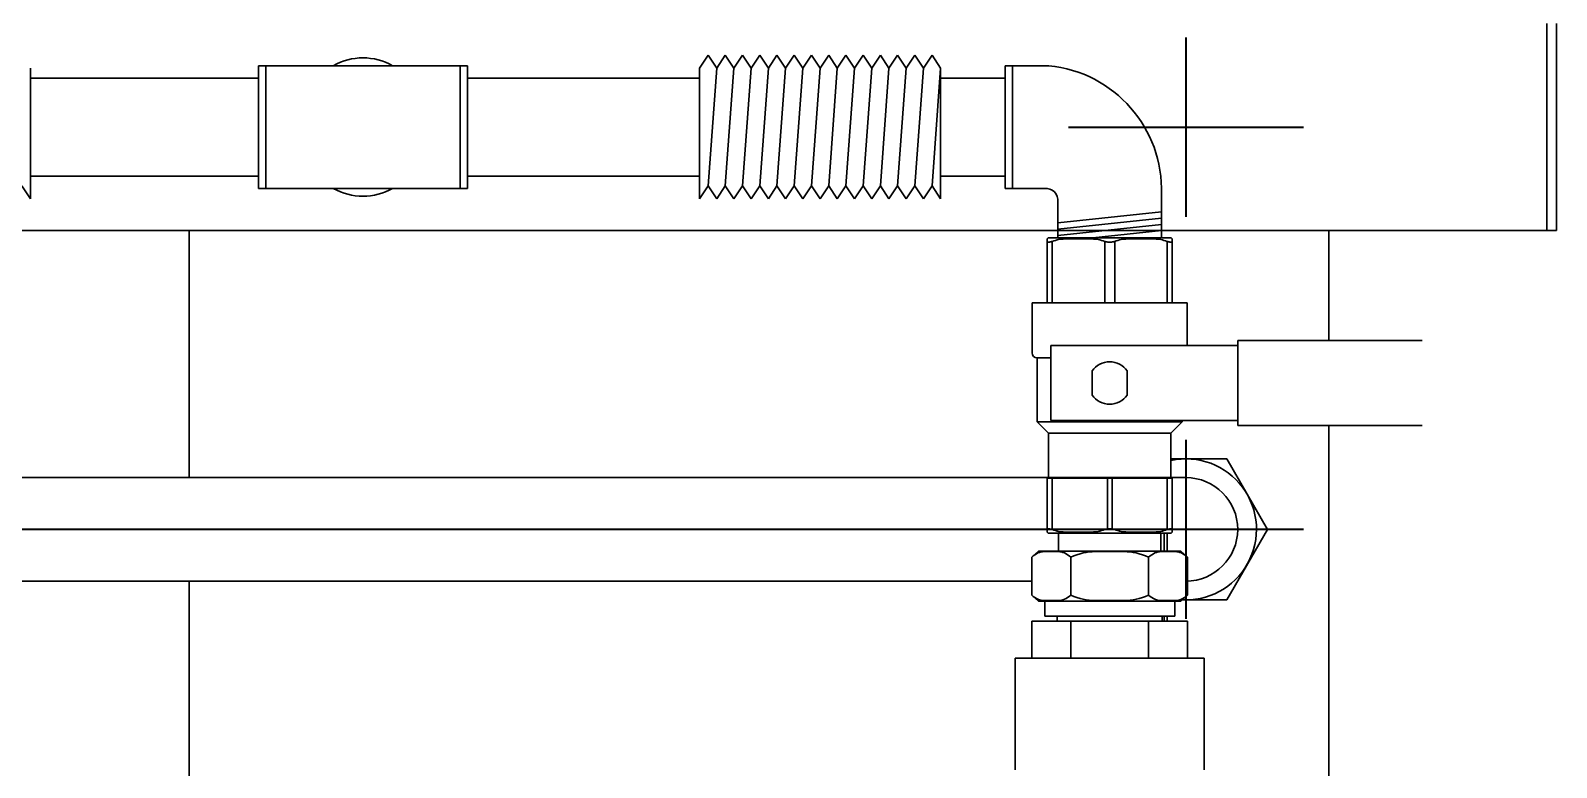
# Model space of a CAD drawing. Header units: centimetres. Extents: x 392964 to 515689, y 49661 to 58661.
# Drawn here: x 512198.1 to 512306.9, y 54086.6 to 54139.2 of the extents above; entities that cross this region are included whole.
import ezdxf

# ---------------------------------------------------------------- set-up
doc = ezdxf.new("R2010")
doc.units = ezdxf.units.CM
doc.layers.get('0').update_dxf_attribs({"lineweight": 9})
doc.layers.add('ANA ORTA', color=7, linetype='Continuous', lineweight=30)
doc.layers.add('EKSEN', color=9, linetype='Continuous', lineweight=35)

# ---------------------------------------------------------------- blocks, each defined once
blk = doc.blocks.new('G$CDA5BA388')
at = {"layer": 'ANA ORTA'}
for p, q in [((821.213829301123, 366.7924180942136), (821.213829301123, 332.4652247187987)), ((822.8030512167024, 366.7924180942136), (822.8030512167024, 332.4652247187987)), ((607.4438347753021, 339.4578011480116), (607.4438347753021, 359.7998416662813)), ((607.4438347753021, 359.7998416662813), (642.1577984238393, 359.7998416662813)), ((608.6986985064577, 339.4578011480116), (608.6986985064577, 359.7998416662813)), ((640.9029346926254, 339.4578011480116), (640.9029346926254, 359.7998416662813)), ((642.1577984238393, 339.4578011480116), (642.1577984238393, 359.7998416662813)), ((680.6417274003034, 359.4008822234755), (682.0707526295446, 361.5429184144086)), ((683.4997778587858, 359.4008822234755), (682.0707526295446, 361.5429184144086)), ((683.4845793239656, 359.4008822234755), (684.9136045532068, 361.5429184144086)), ((686.3426297826809, 359.4008822234755), (684.9136045532068, 361.5429184144086)), ((686.3426297826809, 359.4008822234755), (687.7716550119221, 361.5429184144086)), ((689.2006802411634, 359.4008822234755), (687.7716550119221, 361.5429184144086)), ((689.2006802411634, 359.4008822234755), (690.6297054704628, 361.5429184144086)), ((692.0587306995294, 359.4008822234755), (690.6297054704628, 361.5429184144086)), ((692.0587306995294, 359.4008822234755), (693.4877559287706, 361.5429184144086)), ((694.9167811578955, 359.4008822234755), (693.4877559287706, 361.5429184144086)), ((694.9167811578955, 359.4008822234755), (696.3458063871949, 361.5429184144086)), ((697.7748316163779, 359.4008822234755), (696.3458063871949, 361.5429184144086)), ((697.7748316163779, 359.4008822234755), (699.2038568456774, 361.5429184144086)), ((700.6328820750932, 359.4008822234755), (699.2038568456774, 361.5429184144086)), ((700.6328820750932, 359.4008822234755), (702.0619073043345, 361.5429184144086)), ((703.4909325335757, 359.4008822234755), (702.0619073043345, 361.5429184144086)), ((703.4909325335757, 359.4008822234755), (704.9199577628169, 361.5429184144086)), ((706.3489829919417, 359.4008822234755), (704.9199577628169, 361.5429184144086)), ((706.3489829919417, 359.4008822234755), (707.7780082212412, 361.5429184144086)), ((709.2070334503078, 359.4008822234755), (707.7780082212412, 361.5429184144086)), ((709.2070334503078, 359.4008822234755), (710.6360586796072, 361.5429184144086)), ((712.0650839087903, 359.4008822234755), (710.6360586796072, 361.5429184144086)), ((712.0650839087903, 359.4008822234755), (713.4941091380897, 361.5429184144086)), ((714.9231343675056, 359.4008822234755), (713.4941091380897, 361.5429184144086)), ((714.9231343675056, 359.4008822234755), (716.3521595964557, 361.5429184144086)), ((717.781184825988, 359.4008822234755), (716.3521595964557, 361.5429184144086)), ((717.781184825988, 359.4008822234755), (719.2102100552293, 361.5429184144086)), ((720.6392352843541, 359.4008822234755), (719.2102100552293, 361.5429184144086)), ((731.3228671461693, 339.4578011480116), (731.3228671461693, 359.7998416662813)), ((738.5677071996615, 359.7998416662813), (731.3228671461693, 359.7998416662813)), ((732.5777308772667, 339.4578011480116), (732.5777308772667, 359.7998416662813)), ((569.6555096593802, 337.7147244011649), (569.6555096593802, 359.4008822234755)), ((607.4438347753021, 357.7633152374838), (569.6555096593802, 357.7633152374838)), ((680.6265288654831, 357.7633152374838), (642.1577984238393, 357.7633152374838)), ((680.6265288654831, 337.7147244011649), (680.6265288654831, 359.4008822234755)), ((682.0555540947244, 339.8567605920907), (683.4845793239656, 359.4008822234755)), ((684.9136045532068, 339.8567605920907), (686.3426297826809, 359.4008822234755)), ((687.7716550119221, 339.8567605920907), (689.2006802411634, 359.4008822234755)), ((690.6297054704628, 339.8567605920907), (692.0587306995294, 359.4008822234755)), ((693.4877559287706, 339.8567605920907), (694.9167811578955, 359.4008822234755)), ((696.3458063871949, 339.8567605920907), (697.7748316163779, 359.4008822234755)), ((699.2038568456774, 339.8567605920907), (700.6328820750932, 359.4008822234755)), ((702.0619073043345, 339.8567605920907), (703.4909325335757, 359.4008822234755)), ((704.9199577628169, 339.8567605920907), (706.3489829919417, 359.4008822234755)), ((707.7780082212412, 339.8567605920907), (709.2070334503078, 359.4008822234755)), ((710.6360586796072, 339.8567605920907), (712.0650839087903, 359.4008822234755)), ((713.4941091380897, 339.8567605920907), (714.9231343675056, 359.4008822234755)), ((716.3521595964557, 339.8567605920907), (717.781184825988, 359.4008822234755)), ((719.2102100552293, 339.8567605920907), (720.6392352843541, 359.4008822234755)), ((720.6392352843541, 337.7147244011649), (720.6392352843541, 359.4008822234755)), ((731.3228671461693, 357.7633152374838), (720.6392352843541, 357.7633152374838)), ((568.22648443043, 339.8567605920907), (569.6555096593802, 337.7147244011649)), ((607.4438347753021, 341.4943275767509), (569.6555096593802, 341.4943275767509)), ((607.4438347753021, 339.4578011480116), (642.1577984238393, 339.4578011480116)), ((680.6265288654831, 341.4943275767509), (642.1577984238393, 341.4943275767509)), ((682.0555540947244, 339.8567605920907), (680.6265288654831, 337.7147244011649)), ((682.0555540947244, 339.8567605920907), (683.4845793239656, 337.7147244011649)), ((684.9136045532068, 339.8567605920907), (683.4845793239656, 337.7147244011649)), ((684.9136045532068, 339.8567605920907), (686.3426297826809, 337.7147244011649)), ((687.7716550119221, 339.8567605920907), (686.3426297826809, 337.7147244011649)), ((687.7716550119221, 339.8567605920907), (689.2006802411634, 337.7147244011649)), ((690.6297054704628, 339.8567605920907), (689.2006802411634, 337.7147244011649)), ((690.6297054704628, 339.8567605920907), (692.0587306995294, 337.7147244011649)), ((693.4877559287706, 339.8567605920907), (692.0587306995294, 337.7147244011649)), ((693.4877559287706, 339.8567605920907), (694.9167811578955, 337.7147244011649)), ((696.3458063871949, 339.8567605920907), (694.9167811578955, 337.7147244011649)), ((696.3458063871949, 339.8567605920907), (697.7748316163779, 337.7147244011649)), ((699.2038568456774, 339.8567605920907), (697.7748316163779, 337.7147244011649)), ((699.2038568456774, 339.8567605920907), (700.6328820750932, 337.7147244011649)), ((702.0619073043345, 339.8567605920907), (700.6328820750932, 337.7147244011649)), ((702.0619073043345, 339.8567605920907), (703.4909325335757, 337.7147244011649)), ((704.9199577628169, 339.8567605920907), (703.4909325335757, 337.7147244011649)), ((704.9199577628169, 339.8567605920907), (706.3489829919417, 337.7147244011649)), ((707.7780082212412, 339.8567605920907), (706.3489829919417, 337.7147244011649)), ((707.7780082212412, 339.8567605920907), (709.2070334503078, 337.7147244011649)), ((710.6360586796072, 339.8567605920907), (709.2070334503078, 337.7147244011649)), ((710.6360586796072, 339.8567605920907), (712.0650839087903, 337.7147244011649)), ((713.4941091380897, 339.8567605920907), (712.0650839087903, 337.7147244011649)), ((713.4941091380897, 339.8567605920907), (714.9231343675056, 337.7147244011649)), ((716.3521595964557, 339.8567605920907), (714.9231343675056, 337.7147244011649)), ((716.3521595964557, 339.8567605920907), (717.781184825988, 337.7147244011649)), ((719.2102100552293, 339.8567605920907), (717.781184825988, 337.7147244011649)), ((719.2102100552293, 339.8567605920907), (720.6392352843541, 337.7147244011649)), ((731.3228671461693, 341.4943275767509), (720.6392352843541, 341.4943275767509)), ((737.8681345214718, 339.4578011480116), (731.3228671461693, 339.4578011480116)), ((740.0980506265769, 337.2278850429793), (740.0980506265769, 331.2237506733072)), ((757.2616473140079, 331.2237506733072), (757.2616473140079, 338.4626474655597)), ((740.0980506265769, 333.7135069818323), (757.2616473140079, 335.5610169724969)), ((740.0980506265769, 332.6763079090306), (757.2616473140079, 334.5238178983636)), ((545.762974664045, 332.4652247187987), (822.8030512167024, 332.4652247187987)), ((740.0980506265769, 331.6391042594842), (757.2616473140079, 333.4866142488681)), ((745.8751147620496, 331.2237506733072), (757.2616473140079, 332.4494105993799)), ((738.4762759205769, 331.2237506733072), (738.3103639177862, 331.057838670451)), ((738.3103639177862, 330.6599078212967), (738.3103639177862, 331.057838670451)), ((738.3103639177862, 330.6599078212967), (738.3103639177862, 320.4394704930528)), ((738.4762759205769, 331.2237506733072), (741.4092134768725, 331.2237506733072)), ((739.1399239318562, 330.6599078212967), (739.1399239318562, 320.4394704930528)), ((757.2616473140079, 331.2237506733072), (740.0980506265769, 331.2237506733072)), ((741.2433014740818, 331.057838670451), (745.7469114142004, 331.057838670451)), ((745.7469114142004, 331.2237506733072), (741.4092134768725, 331.2237506733072)), ((745.7469114142004, 331.2237506733072), (751.6127865263843, 331.2237506733072)), ((747.8502889564843, 330.6599078212967), (747.8502889564843, 320.4394704930528)), ((749.5094089843915, 330.6599078212967), (749.5094089843915, 320.4394704930528)), ((755.9504844635376, 331.2237506733072), (751.6127865263843, 331.2237506733072)), ((751.6127865263843, 331.057838670451), (756.1163964663865, 331.057838670451)), ((755.9504844635376, 331.2237506733072), (758.8834220198332, 331.2237506733072)), ((758.2197740087868, 330.6599078212967), (758.2197740087868, 320.4394704930528)), ((759.049334022624, 331.057838670451), (758.8834220198332, 331.2237506733072)), ((759.049334022624, 331.057838670451), (759.049334022624, 330.6599078212967)), ((759.049334022624, 320.4394704930528), (759.049334022624, 330.6599078212967)), ((735.8216687550303, 320.4394704930528), (735.8216687550303, 312.1438703535168)), ((735.8216687550303, 320.4394704930528), (748.6798489704379, 320.4394704930528)), ((748.6798489704379, 320.4394704930528), (761.5380291854381, 320.4394704930528)), ((761.5380291854381, 320.4394704930528), (761.5380291854381, 313.3882103750439)), ((769.9442993534612, 314.2124734495665), (769.9442993534612, 300.1099532148219)), ((800.5463621438248, 314.2124734495665), (769.9442993534612, 314.2124734495665)), ((738.92829332978, 313.3882103750439), (738.92829332978, 300.944810165689)), ((738.92829332978, 313.3882103750439), (740.4671757205506, 313.3882103750439)), ((741.7779752795468, 313.3882103750439), (740.4671757205506, 313.3882103750439)), ((741.7779752795468, 313.3882103750439), (755.5817226609797, 313.3882103750439)), ((755.5817226609797, 313.3882103750439), (756.5694185066386, 313.3882103750439)), ((756.5694185066386, 313.3882103750439), (765.5849415507982, 313.3882103750439)), ((766.5726373963407, 313.3882103750439), (765.5849415507982, 313.3882103750439)), ((766.5726373963407, 313.3882103750439), (769.9442993534612, 313.3882103750439)), ((736.6512287689256, 311.3143103395778), (736.6512287689256, 300.7374201625644)), ((738.92829332978, 311.3143103395778), (736.6512287689256, 311.3143103395778)), ((745.7763889216003, 305.1665135066942), (745.7763889216003, 309.1665070353774)), ((751.5833090189262, 309.1665070353774), (751.5833090189262, 305.1665135066942)), ((738.5177388000884, 298.8709101314453), (736.6512287689256, 300.7374201625644)), ((736.6512287689256, 300.7374201625644), (748.6798489704379, 300.7374201625644)), ((738.5177388000884, 298.8709101314453), (738.5177388000884, 291.4048700070707)), ((748.6798489704379, 298.8709101314453), (738.5177388000884, 298.8709101314453)), ((738.92829332978, 300.944810165689), (740.4671757205506, 300.944810165689)), ((741.7779752795468, 300.944810165689), (740.4671757205506, 300.944810165689)), ((741.7779752795468, 300.944810165689), (755.5817226609797, 300.944810165689)), ((748.6798489704379, 300.7374201625644), (760.7084691718337, 300.7374201625644)), ((758.8419591404963, 298.8709101314453), (748.6798489704379, 298.8709101314453)), ((755.5817226609797, 300.944810165689), (756.5694185066386, 300.944810165689)), ((756.5694185066386, 300.944810165689), (765.5849415507982, 300.944810165689)), ((758.8419591404963, 298.8709101314453), (760.7084691718337, 300.7374201625644)), ((758.8419591404963, 298.8709101314453), (758.8419591404963, 291.4048700070707)), ((760.7084691718337, 300.944810165689), (760.7084691718337, 300.7374201625644)), ((766.5726373963407, 300.944810165689), (765.5849415507982, 300.944810165689)), ((766.5726373963407, 300.944810165689), (769.9442993534612, 300.944810165689)), ((769.9442993534612, 300.1099532148219), (800.5463621438248, 300.1099532148219)), ((738.3103639177862, 291.4048700070707), (739.1399239318562, 291.4048700070707)), ((738.3103639177862, 291.4048700070707), (738.3103639177862, 282.8435527054971)), ((739.1399239318562, 282.8435527054971), (739.1399239318562, 291.4048700070707)), ((747.8502889564843, 291.4048700070707), (739.1399239318562, 291.4048700070707)), ((747.8502889564843, 291.4048700070707), (749.5094089843915, 291.4048700070707)), ((748.3007141840062, 282.9544863142291), (748.3007141840062, 291.4048700070707)), ((749.1039685271098, 282.9476438941201), (749.1039685271098, 291.4048700070707)), ((758.2197740087868, 291.4048700070707), (749.5094089843915, 291.4048700070707)), ((758.2197740087868, 282.8435527054971), (758.2197740087868, 291.4048700070707)), ((758.2197740087868, 291.4048700070707), (759.049334022624, 291.4048700070707)), ((759.049334022624, 282.8435527054971), (759.049334022624, 291.4048700070707)), ((738.3103639177862, 282.4456218563355), (738.3103639177862, 282.8435527054971)), ((738.3103639177862, 282.4456218563355), (738.4762759205769, 282.2797098548181)), ((741.4092134768725, 282.2797098548181), (738.4762759205769, 282.2797098548181)), ((740.1768588279956, 279.1970983015271), (740.1768588279956, 282.2797098548181)), ((745.7469114142004, 282.4456218563355), (741.2433014740818, 282.4456218563355)), ((741.4092134768725, 282.2797098548181), (745.7469114142004, 282.2797098548181)), ((751.6127865263843, 282.2797098548181), (745.7469114142004, 282.2797098548181)), ((756.1163964663865, 282.4456218563355), (751.6127865263843, 282.4456218563355)), ((751.6127865263843, 282.2797098548181), (755.9504844635376, 282.2797098548181)), ((758.8834220198332, 282.2797098548181), (755.9504844635376, 282.2797098548181)), ((757.1828391128802, 279.1970983015271), (757.1828391128802, 282.2797098548181)), ((757.7382964419085, 279.1970983015271), (757.7382964419085, 282.2497607364785)), ((758.2147729910794, 279.1970983015271), (758.2147729910794, 282.2497607364785)), ((758.8834220198332, 282.2797098548181), (759.049334022624, 282.4456218563355)), ((759.049334022624, 282.8435527054971), (759.049334022624, 282.4456218563355)), ((735.7482959393528, 278.2878549970483), (736.8939890105394, 279.2800543022895)), ((736.8939890105394, 279.2800543022895), (737.876084023912, 279.2800543022895)), ((737.7802946839947, 279.1970983015271), (740.1820737099624, 279.1970983015271)), ((740.2299683794263, 279.2800543022895), (737.876084023912, 279.2800543022895)), ((740.2299683794263, 279.2800543022895), (746.3259646146325, 279.2800543022895)), ((746.2780699446448, 279.1970983015271), (751.0816279957071, 279.1970983015271)), ((751.0337333259522, 279.2800543022895), (746.3259646146325, 279.2800543022895)), ((751.0337333259522, 279.2800543022895), (757.1297295613331, 279.2800543022895)), ((759.4836139169056, 279.2800543022895), (757.1297295613331, 279.2800543022895)), ((757.1776242308551, 279.1970983015271), (759.57940325659, 279.1970983015271)), ((759.4836139169056, 279.2800543022895), (760.4657089303364, 279.2800543022895)), ((761.611402001523, 278.2878549970483), (760.4657089303364, 279.2800543022895)), ((735.7482959393528, 278.2878549970483), (735.7482959393528, 271.9766534678711)), ((742.2140724546625, 278.2878549970483), (742.2140724546625, 271.9766534678711)), ((755.145625485864, 278.2878549970483), (755.145625485864, 271.9766534678711)), ((761.611402001523, 278.2878549970483), (761.611402001523, 271.9766534678711)), ((736.8939890105394, 270.9844541626953), (735.7482959393528, 271.9766534678711)), ((737.876084023912, 270.9844541626953), (736.8939890105394, 270.9844541626953)), ((740.1820737099624, 271.067410164731), (737.7802946839947, 271.067410164731)), ((737.876084023912, 270.9844541626953), (740.2299683794263, 270.9844541626953)), ((737.8955687899725, 270.9844541626953), (737.8955687899725, 268.4957741220933)), ((746.3259646146325, 270.9844541626953), (740.2299683794263, 270.9844541626953)), ((751.0816279957071, 271.067410164731), (746.2780699446448, 271.067410164731)), ((746.3259646146325, 270.9844541626953), (751.0337333259522, 270.9844541626953)), ((757.1297295613331, 270.9844541626953), (751.0337333259522, 270.9844541626953)), ((757.1297295613331, 270.9844541626953), (759.4836139169056, 270.9844541626953)), ((759.57940325659, 271.067410164731), (757.1776242308551, 271.067410164731)), ((759.4641291509033, 270.9844541626953), (759.4641291509033, 268.4957741220933)), ((760.4657089303364, 270.9844541626953), (759.4836139169056, 270.9844541626953)), ((760.4657089303364, 270.9844541626953), (761.611402001523, 271.9766534678711)), ((748.6798489704379, 268.4957741220933), (737.8955687899725, 268.4957741220933)), ((739.9881339248968, 268.4957741220933), (739.9881339248968, 267.666214108096)), ((759.4641291509033, 268.4957741220933), (748.6798489704379, 268.4957741220933)), ((757.3715640156879, 268.4957741220933), (757.3715640156879, 267.666214108096)), ((757.7382964419085, 267.666214108096), (757.7382964419085, 268.4957741220933)), ((758.2147729910794, 267.666214108096), (758.2147729910794, 268.4957741220933)), ((735.7482959393528, 267.666214108096), (735.7482959393528, 261.5256265380522)), ((735.7482959393528, 267.666214108096), (742.2140724546625, 267.666214108096)), ((742.2140724546625, 267.666214108096), (742.2140724546625, 261.5256265380522)), ((742.2140724546625, 267.666214108096), (755.145625485864, 267.666214108096)), ((755.145625485864, 267.666214108096), (755.145625485864, 261.5256265380522)), ((755.145625485864, 267.666214108096), (761.611402001523, 267.666214108096)), ((761.611402001523, 267.666214108096), (761.611402001523, 261.5256265380522)), ((733.0152773236623, 261.5256265380522), (733.0152773236623, 242.9957137828969)), ((733.0152773236623, 261.5256265380522), (764.3444206168642, 261.5256265380522)), ((764.3444206168642, 261.5256265380522), (764.3444206168642, 242.9957137828969))]:
    blk.add_line(p, q, dxfattribs=at)
at = {"layer": 'ANA ORTA', "ltscale": 0.5}
for p, q in [((595.9403041593614, 332.4652247187987), (595.9403041593614, 291.4632992994666)), ((785.0577121028327, 332.4652247187987), (785.0577121028327, 314.2124734495665)), ((785.0577121028327, 300.1099532148219), (785.0577121028327, 200.4294315285006)), ((747.8225800102227, 291.4632992994666), (508.2779426249326, 291.4632992994666)), ((761.3333402062417, 291.4632992994666), (744.5940366310533, 291.4632992994666)), ((735.7482959393528, 274.2997026130324), (511.0473854864249, 274.2997026130324)), ((595.9403041593614, 274.2997026130324), (595.9403041593614, 47.6766574631838))]:
    blk.add_line(p, q, dxfattribs=at)
blk.add_lwpolyline([(758.8419591404963, 294.5839587008886), (768.0897573342663, 294.5839587008886), (774.8461744625238, 282.8815009562531), (768.0897573342663, 271.1790432141715), (760.2712087078835, 271.1790432141715)], dxfattribs=at)
at = {"layer": 'ANA ORTA'}
for centre, radius, start, end in [((624.8008165995707, 351.2180433217873), 9.893816655849744, 60.15675105285659, 119.8432489471224), ((736.5980004532612, 339.2164789946182), 20.67739257141558, 357.9107163432849, 84.53377573240623), ((624.8008165995707, 348.0395994912251), 9.893816655849744, 240.1567510528775, 299.8432489471434), ((738.0406911138562, 337.4004416365133), 2.064583236958494, 355.2056611983651, 94.7943387874487), ((736.6512287689256, 312.1438703535168), 0.8295600138862239, 180, 270), ((748.6798489704379, 307.1665102710322), 3.525630059016451, 34.56032176646494, 145.4396782333403), ((748.6798489704379, 307.1665102710322), 3.525630059016451, 214.5603217666597, 325.4396782335351)]:
    blk.add_arc(centre, radius, start, end, dxfattribs=at)
at = {"layer": 'ANA ORTA', "ltscale": 0.5}
for radius, start, end in [(11.70245774307158, 265.3481630955585, 102.291992281016), (8.581798343652986, 270, 90)]:
    blk.add_arc((761.3333402062417, 282.8815009562531), radius, start, end, dxfattribs=at)
at = {"layer": 'ANA ORTA'}
for centre, major_axis, ratio, start_param, end_param in [((738.3103639177862, 319.326088445363), (4.716275254490303, 11.38609567150168), 0.599370935351896, 0.2433474780459985, 0.5045471806848365), ((748.6798489704379, 319.326088445363), (-4.716275254490294, 11.38609567150168), 0.5993709353518963, -0.5045471806848358, -0.2433474780459979), ((748.6798489704379, 319.326088445363), (4.716275256559753, 11.38609567101375), 0.5993709355056108, 0.2433474782595637, 0.5045471808574442), ((759.049334022624, 319.326088445363), (-4.716275254490294, 11.38609567150168), 0.5993709353518963, -0.5045471806848358, -0.2433474780459979), ((738.3103639177862, 294.1773720814308), (-4.716275254490294, 11.38609567150168), 0.5993709353518963, 2.637045472904957, 2.898245175543794), ((748.6798489704379, 294.1773720814308), (4.716275228580789, 11.38609567706777), 0.5993709338909502, 3.384940128849124, 3.646139832305593), ((748.6798489704379, 294.1773720814308), (-4.716275254490294, 11.38609567150168), 0.5993709353518963, 2.637045472904957, 2.898245175543794), ((759.049334022624, 294.1773720814308), (4.716275254490303, 11.38609567150168), 0.599370935351896, 3.384940131635792, 3.64613983427463), ((735.7482959393528, 265.1189980318377), (2.364681467649207, 14.05046860761632), 0.3728246936689014, 0.06266391592491316, 0.4240310394970079), ((742.2140724546625, 265.1189980318377), (-2.364681467649181, 14.05046860761619), 0.3728246936689006, -0.4240310394970082, -0.06266391592491294), ((742.2140724546625, 265.1189980318377), (7.603043119820022, 13.16885696475658), 0.6546536708228955, 0.3613671243391054, 0.7227342481372698), ((755.145625485864, 265.1189980318377), (-7.603043097696582, 13.16885697083854), 0.654653670374911, -0.7227342468041335, -0.3613671225070654), ((755.145625485864, 265.1189980318377), (2.364681467649207, 14.05046860761632), 0.3728246936689014, 0.06266391592491316, 0.4240310394970079), ((761.611402001523, 265.1189980318377), (-2.364681467649181, 14.05046860761619), 0.3728246936689006, -0.4240310394970082, -0.06266391592491294), ((735.7482959393528, 285.1455104330817), (-2.364681467649183, 14.05046860761619), 0.3728246936689006, 2.717561614092785, 3.078928737605764), ((742.2140724546625, 285.1455104330817), (2.364681467649182, 14.0504686076162), 0.3728246936689006, 3.204256569573822, 3.5656236930868), ((742.2140724546625, 285.1455104330817), (-7.603043109763783, 13.16885696812947), 0.6546536705150656, 2.418858406002461, 2.780225530035299), ((755.145625485864, 285.1455104330817), (7.603043097696583, 13.16885697083854), 0.6546536703749105, 3.502959776096858, 3.864326900393927), ((755.145625485864, 285.1455104330817), (-2.364681467649183, 14.05046860761619), 0.3728246936689006, 2.717561614092785, 3.078928737605764), ((761.611402001523, 285.1455104330817), (2.364681467649182, 14.0504686076162), 0.3728246936689006, 3.204256569573822, 3.5656236930868)]:
    blk.add_ellipse(centre, major_axis=major_axis, ratio=ratio, start_param=start_param, end_param=end_param, dxfattribs=at)
for points, knots in [([(739.1399239318562, 330.6599078212967), (739.0722946399474, 330.6350847616777), (739.0061759147211, 330.6132151576167), (738.8604773113038, 330.5705638458312), (738.7830545345205, 330.5522526092318), (738.6446987520321, 330.5281794030889), (738.5837730321218, 330.5224158545243), (738.4815146757173, 330.5224158545243), (738.4372534772265, 330.5281794030889), (738.3677065409138, 330.5522526092318), (738.3424119164702, 330.5705638458312), (738.3159283559071, 330.6132151576167), (738.3103639177862, 330.6350847616777), (738.3103639177862, 330.6599078212967)], [2.920655476291596, 2.920655476291596, 2.920655476291596, 2.920655476291596, 3.202066054007806, 3.202066054007806, 3.57187060576287, 3.57187060576287, 3.941675157517933, 3.941675157517933, 4.311479709273002, 4.311479709273002, 4.68128426102807, 4.68128426102807, 4.962694838744131, 4.962694838744131, 4.962694838744131, 4.962694838744131]), ([(749.5094089843915, 330.6599078212967), (749.4417796922498, 330.6350847616777), (749.3700965292519, 330.6132151576167), (749.1979143646895, 330.5705638458312), (749.0951969640446, 330.5522526092318), (748.8872942451853, 330.5281794030889), (748.7821073268424, 330.5224158545243), (748.5775906140334, 330.5224158545243), (748.4724036953994, 330.5281794030889), (748.2645009765984, 330.5522526092318), (748.1617835758952, 330.5705638458312), (747.9896014115657, 330.6132151576167), (747.9179182485677, 330.6350847616777), (747.8502889564843, 330.6599078212967)], [2.920655476291603, 2.920655476291603, 2.920655476291603, 2.920655476291603, 3.202066054007648, 3.202066054007648, 3.571870605762717, 3.571870605762717, 3.941675157517781, 3.941675157517781, 4.311479709272846, 4.311479709272846, 4.681284261027911, 4.681284261027911, 4.962694838744113, 4.962694838744113, 4.962694838744113, 4.962694838744113]), ([(759.049334022624, 330.6599078212967), (759.049334022624, 330.6350847616777), (759.0437695849105, 330.6132151576167), (759.0172860241146, 330.5705638458312), (758.991991399962, 330.5522526092318), (758.9224444632418, 330.5281794030889), (758.8781832651584, 330.5224158545243), (758.775924908754, 330.5224158545243), (758.7149991885526, 330.5281794030889), (758.5766434062971, 330.5522526092318), (758.4992206291645, 330.5705638458312), (758.3535220260965, 330.6132151576167), (758.2874033004628, 330.6350847616777), (758.2197740087868, 330.6599078212967)], [2.920655476291607, 2.920655476291607, 2.920655476291607, 2.920655476291607, 3.202066054007834, 3.202066054007834, 3.571870605762899, 3.571870605762899, 3.941675157517963, 3.941675157517963, 4.311479709273029, 4.311479709273029, 4.681284261028097, 4.681284261028097, 4.962694838744138, 4.962694838744138, 4.962694838744138, 4.962694838744138]), ([(738.3103639177862, 282.8435527054971), (738.3103639177862, 282.8683757664476), (738.3159283559071, 282.8902453705086), (738.3424119164702, 282.9328966797402), (738.3677065409138, 282.9512079175547), (738.4372534772265, 282.9752811237558), (738.4815146757173, 282.981044673601), (738.5837730321218, 282.981044673601), (738.6446987520321, 282.9752811237558), (738.7830545345205, 282.9512079175547), (738.8604773113038, 282.9328966797402), (739.0061759147211, 282.8902453705086), (739.0722946399474, 282.8683757664476), (739.1399239318562, 282.8435527054971)], [2.920655476291593, 2.920655476291593, 2.920655476291593, 2.920655476291593, 3.202066054007734, 3.202066054007734, 3.571870605762801, 3.571870605762801, 3.941675157517868, 3.941675157517868, 4.311479709272932, 4.311479709272932, 4.681284261027997, 4.681284261027997, 4.962694838744129, 4.962694838744129, 4.962694838744129, 4.962694838744129]), ([(747.8502889564843, 282.8435527054971), (747.9179182485677, 282.8683757664476), (747.9896014115657, 282.8902453705086), (748.1617835758952, 282.9328966797402), (748.2645009765984, 282.9512079175547), (748.4724036953994, 282.9752811237558), (748.5775906140334, 282.981044673601), (748.7821073268424, 282.981044673601), (748.8872942451853, 282.9752811237558), (749.0951969640446, 282.9512079175547), (749.1979143646895, 282.9328966797402), (749.3700965292519, 282.8902453705086), (749.4417796922498, 282.8683757664476), (749.5094089843915, 282.8435527054971)], [2.920655476291593, 2.920655476291593, 2.920655476291593, 2.920655476291593, 3.202066054007751, 3.202066054007751, 3.571870605762819, 3.571870605762819, 3.941675157517883, 3.941675157517883, 4.311479709272948, 4.311479709272948, 4.681284261028017, 4.681284261028017, 4.962694838744113, 4.962694838744113, 4.962694838744113, 4.962694838744113]), ([(758.2197740087868, 282.8435527054971), (758.2874033004628, 282.8683757664476), (758.3535220260965, 282.8902453705086), (758.4992206291645, 282.9328966797402), (758.5766434062971, 282.9512079175547), (758.7149991885526, 282.9752811237558), (758.775924908754, 282.981044673601), (758.8781832651584, 282.981044673601), (758.9224444632418, 282.9752811237558), (758.991991399962, 282.9512079175547), (759.0172860241146, 282.9328966797402), (759.0437695849105, 282.8902453705086), (759.049334022624, 282.8683757664476), (759.049334022624, 282.8435527054971)], [2.920655476291615, 2.920655476291615, 2.920655476291615, 2.920655476291615, 3.202066054007774, 3.202066054007774, 3.571870605762841, 3.571870605762841, 3.941675157517906, 3.941675157517906, 4.311479709272973, 4.311479709272973, 4.681284261028038, 4.681284261028038, 4.962694838744143, 4.962694838744143, 4.962694838744143, 4.962694838744143])]:
    blk.add_open_spline(points, degree=3, knots=knots, dxfattribs=at)
at = {"layer": 'EKSEN', "ltscale": 2}
for p, q in [((761.3333402062417, 364.4965946772572), (761.3333402062417, 334.761048138309)), ((741.8603303315467, 349.6288214077867), (780.8063500809367, 349.6288214077867)), ((761.3333402062417, 297.7492742256654), (761.3333402062417, 268.013727688056)), ((754.8959318696288, 282.8815009562531), (319.2041991925216, 282.8815009562531)), ((780.8063500809367, 282.8815009562531), (741.8603303319542, 282.8815009562531))]:
    blk.add_line(p, q, dxfattribs=at)

msp = doc.modelspace()

# ---------------------------------------------------------------- block references
at = {"ltscale": 3, "xscale": 0.4299798075364286, "yscale": 0.4299798075364286, "zscale": 0.4299798075364286}
msp.add_blockref('G$CDA5BA388', (511953.12006159, 53981.97792203779), dxfattribs=at)

doc.saveas('drawing.dxf')
